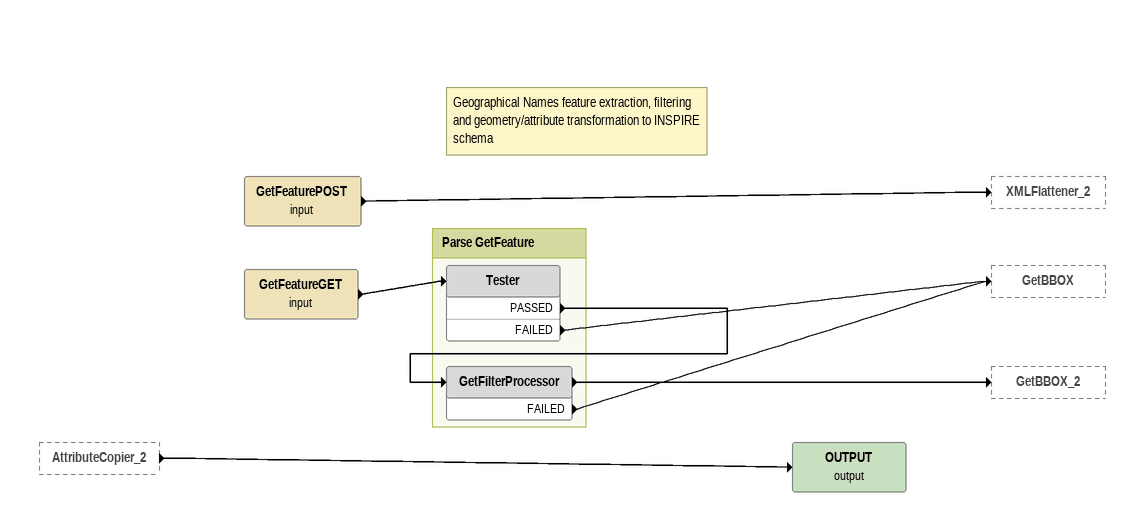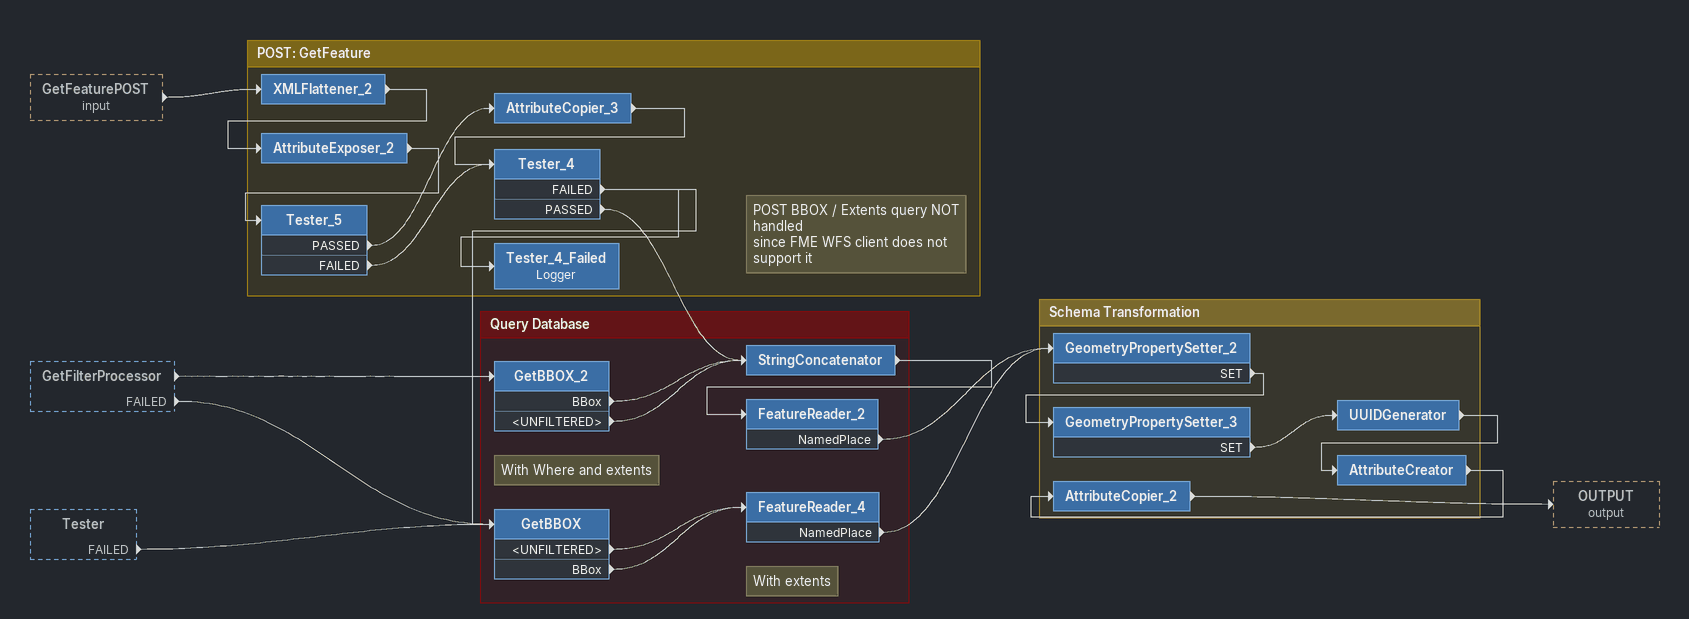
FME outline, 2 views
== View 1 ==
AttributeCopier_2 [outside]
    -> OUTPUT (output)
Note: Geographical Names feature extraction, filtering and geometry/attribute transformation to INSPIRE schema
GetFeaturePOST (input)
    -> XMLFlattener_2
GetFeatureGET (input)
    -> Tester
OUTPUT (output)

Bookmark: Parse GetFeature
Tester
    PASSED -> GetFilterProcessor
    FAILED -> GetBBOX
GetFilterProcessor
    FAILED -> GetBBOX
    -> GetBBOX_2

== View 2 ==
GetFeaturePOST (input) [outside]
    -> XMLFlattener_2
GetFilterProcessor [outside]
    FAILED -> GetBBOX
    -> GetBBOX_2
Tester [outside]
    FAILED -> GetBBOX

Bookmark: POST: GetFeature
XMLFlattener_2
    -> AttributeExposer_2
AttributeExposer_2
    -> Tester_5
Tester_5
    PASSED -> AttributeCopier_3
    FAILED -> Tester_4
AttributeCopier_3
    -> Tester_4
Note: POST BBOX / Extents query NOT handled / since FME WFS client does not support it
Tester_4
    FAILED -> GetBBOX
    PASSED -> StringConcatenator
    FAILED -> Tester_4_Failed
Tester_4_Failed: Logger

Bookmark: Query Database
GetBBOX_2
    BBox -> StringConcatenator
    <UNFILTERED> -> StringConcatenator
StringConcatenator
    -> FeatureReader_2
Note: With Where and extents
FeatureReader_2
    NamedPlace -> GeometryPropertySetter_2
GetBBOX
    <UNFILTERED> -> FeatureReader_4
    BBox -> FeatureReader_4
Note: With extents
FeatureReader_4
    NamedPlace -> GeometryPropertySetter_2

Bookmark: Schema Transformation
GeometryPropertySetter_2
    SET -> GeometryPropertySetter_3
GeometryPropertySetter_3
    SET -> UUIDGenerator
UUIDGenerator
    -> AttributeCreator
AttributeCreator
    -> AttributeCopier_2
AttributeCopier_2
    -> OUTPUT (output)
